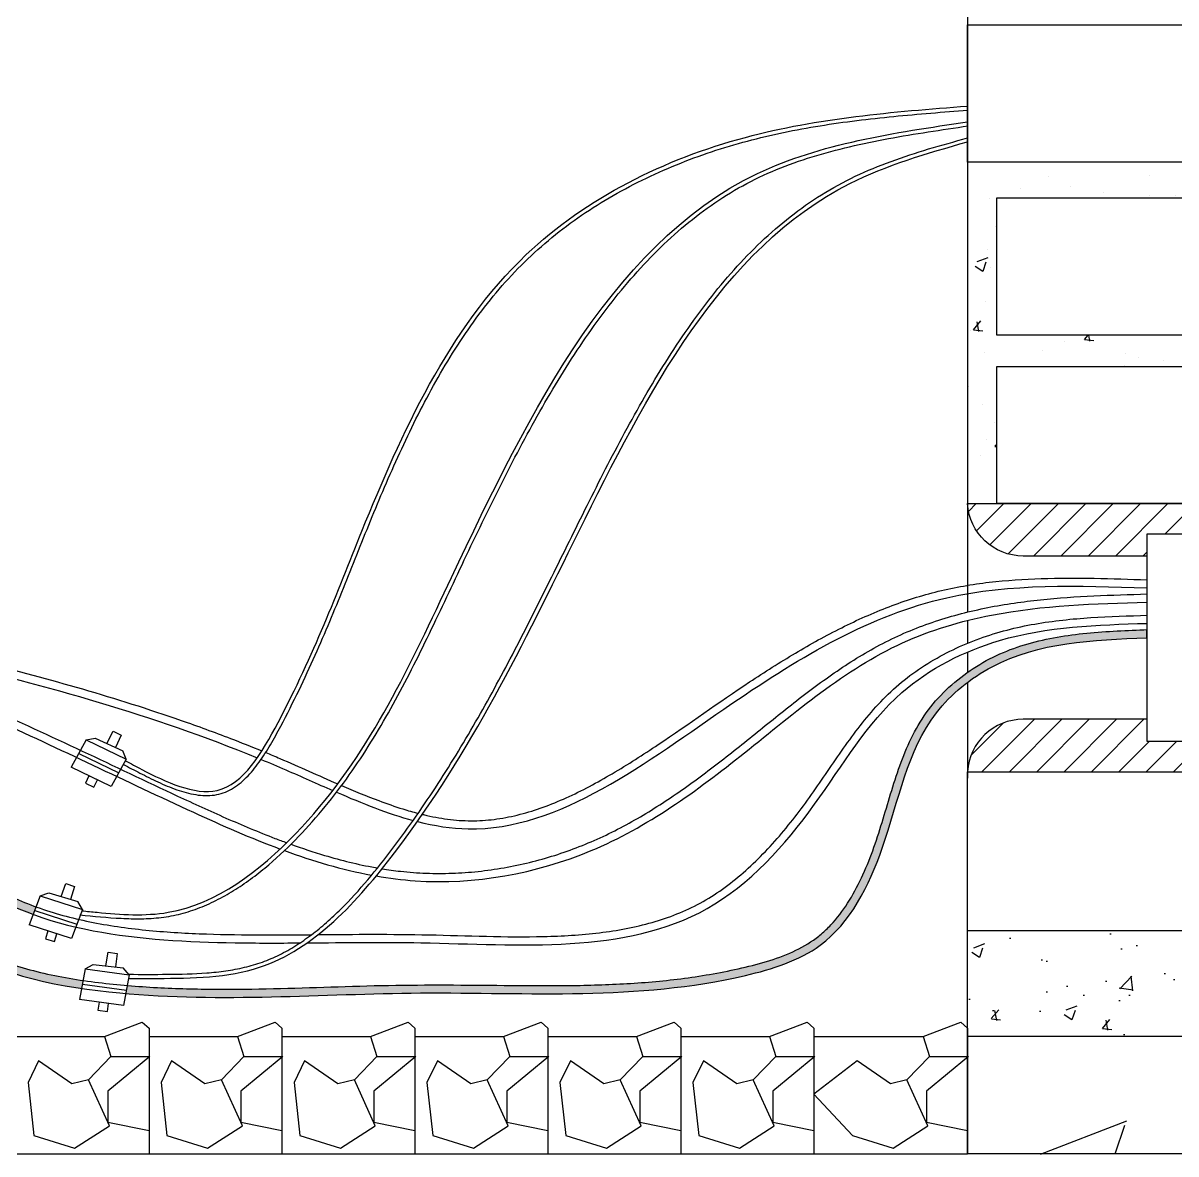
# Model space of a CAD drawing. Header units: inches. Extents: x 131 to 82119, y 71 to 16923.
# Drawn here: x 3034.826 to 3035.394, y 1200.139 to 1200.696 of the extents above; entities that cross this region are included whole.
import ezdxf

# ---------------------------------------------------------------- set-up
doc = ezdxf.new("R2010")
doc.units = ezdxf.units.IN
doc.header["$MEASUREMENT"] = 0
doc.layers.add('RED MEDIA TENSIÓN EXISTENTE', color=5, linetype='Continuous')

msp = doc.modelspace()

# ---------------------------------------------------------------- hatches: boundary and pattern name
h = msp.add_hatch()
h.set_pattern_fill('ANSI31', color=256, scale=0.003)
h.set_pattern_definition([(45, (795.912245, -670.697758), (-0.00673519209, 0.00673519209), [])])
h.paths.add_polyline_path([(3034.69216, 1200.32706, 0.397277), (3034.66483, 1200.35284), (3034.60391, 1200.35284), (3034.60391, 1200.34206), (3034.54294, 1200.34206), (3034.54294, 1200.32706)])
h.paths.add_polyline_path([(3035.43921, 1200.44399), (3035.43921, 1200.45899), (3035.29111, 1200.45899, 0.397277), (3035.31844, 1200.4332), (3035.37937, 1200.4332), (3035.37937, 1200.44399)])
h.paths.add_polyline_path([(3035.44033, 1200.32706), (3035.44033, 1200.34206), (3035.37937, 1200.34206), (3035.37937, 1200.35284), (3035.31844, 1200.35284, 0.397277), (3035.29111, 1200.32706)])
h = msp.add_hatch()
h.set_pattern_fill('AR-CONC', color=256, scale=0.0003)
h.set_pattern_definition([(50, (795.912245, -670.69776), (0.0546554007, -0.00478172566), [0.005715, -0.062865]), (355, (795.912245, -670.69776), (-0.0105730264, 0.0573170536), [0.004572, -0.0502921753]), (100.4514447, (795.9168, -670.698157), (0.0440823741, 0.0525353256), [0.0048570026, -0.0534270734]), (46.1842, (795.912245, -670.68252), (0.0813237123, -0.0126126984), [0.0085725, -0.0942975]), (96.6355576, (795.91902, -670.68357), (0.0712212402, 0.0742278374), [0.007285507, -0.0801406824]), (351.1841512, (795.912245, -670.68252), (0.0712212402, 0.0742278374), [0.0068579901, -0.0754379196]), (21, (795.919865, -670.68633), (0.0454843174, -0.03067955946), [0.005715, -0.062865]), (326, (795.919865, -670.68633), (0.0185406085, 0.0552563898), [0.004572, -0.050292]), (71.451445, (795.923656, -670.688885), (0.0640249258, 0.0245768307), [0.0048570026, -0.0534269813]), (37.5, (795.912245, -670.697758), (0.00092658098, 0.02536651166), [0, -0.0496824, 0, -0.051054, 0, -0.0504825]), (7.5, (795.912245, -670.697758), (0.02004589875, 0.03005417245), [0, -0.0291084, 0, -0.0485394, 0, -0.0192405]), (327.5, (795.895253, -670.697758), (0.04067717855, -0.0017186232), [0, -0.01905, 0, -0.059436, 0, -0.078867]), (317.5, (795.887633, -670.69776), (0.0444387544, 0.0076279473), [0, -0.024765, 0, -0.0394716, 0, -0.056007])])
h.paths.add_polyline_path([(3035.44033, 1200.19674), (3035.44033, 1200.24877), (3035.29111, 1200.24877), (3035.29111, 1200.19674)])
h.paths.add_polyline_path([(3034.69216, 1200.19674), (3034.69216, 1200.24877), (3034.54294, 1200.24877), (3034.54294, 1200.19674)])
h = msp.add_hatch()
h.set_pattern_fill('AR-CONC', color=256, scale=0.003)
h.set_pattern_definition([(50, (796.6604, -670.69776), (0.54655401, -0.04781726), [0.05715, -0.62865]), (355, (796.6604, -670.69776), (-0.10573026, 0.57317054), [0.04572, -0.50292175]), (100.451445, (796.70596, -670.70174), (0.44082374, 0.52535326), [0.04857003, -0.53427073]), (46.1842, (796.6604, -670.54536), (0.81323712, -0.12612698), [0.085725, -0.942975]), (96.635558, (796.7282, -670.5559), (0.7122124, 0.74227837), [0.07285507, -0.80140682]), (351.18415, (796.6604, -670.5454), (0.7122124, 0.74227837), [0.0685799, -0.7543792]), (21, (796.7366, -670.58346), (0.454843174, -0.306795595), [0.05715, -0.62865]), (326, (796.7366, -670.58346), (0.18540609, 0.5525639), [0.04572, -0.50292]), (71.451445, (796.7745, -670.609), (0.64024926, 0.24576831), [0.04857003, -0.53426981]), (37.5, (796.66042, -670.69776), (0.00926581, 0.253665117), [0, -0.496824, 0, -0.51054, 0, -0.504825]), (7.5, (796.66042, -670.69776), (0.200458988, 0.300541724), [0, -0.291084, 0, -0.485394, 0, -0.192405]), (327.5, (796.49049, -670.69776), (0.406771786, -0.017186232), [0, -0.1905, 0, -0.59436, 0, -0.78867]), (317.5, (796.4143, -670.69776), (0.444387544, 0.076279473), [0, -0.24765, 0, -0.394716, 0, -0.56007])])
h.paths.add_polyline_path([(3035.44033, 1200.19674), (3035.29111, 1200.19674), (3035.29111, 1200.13893), (3035.44033, 1200.13893)])
at = {"layer": 'RED MEDIA TENSIÓN EXISTENTE'}
h = msp.add_hatch(color=256, dxfattribs=at)
edge = h.paths.add_edge_path()
edge.add_line((3035.37937, 1200.39302), (3035.37937, 1200.39701))
edge.add_spline(control_points=[(3035.37937, 1200.39701), (3035.36947, 1200.3966), (3035.35466, 1200.39602), (3035.33512, 1200.3935), (3035.32076, 1200.39032), (3035.30679, 1200.38535), (3035.29362, 1200.37819), (3035.28169, 1200.36894), (3035.27156, 1200.35788), (3035.2639, 1200.34523), (3035.25633, 1200.32726), (3035.2511, 1200.30848), (3035.24524, 1200.28988), (3035.23993, 1200.27639), (3035.23343, 1200.26382), (3035.22669, 1200.25449), (3035.22044, 1200.24816), (3035.21357, 1200.24266), (3035.20356, 1200.23735), (3035.19038, 1200.23291), (3035.17192, 1200.22846), (3035.14842, 1200.22459), (3035.12002, 1200.22232), (3035.0916, 1200.22164), (3035.05367, 1200.22199), (3035.0063, 1200.22244), (3034.959, 1200.22031), (3034.92107, 1200.21983), (3034.8971, 1200.22045), (3034.88262, 1200.22142), (3034.87769, 1200.22184)], knot_values=[0.331192, 0.331192, 0.331192, 0.331192, 0.360905, 0.375612, 0.390255, 0.404953, 0.419921, 0.435045, 0.450027, 0.46466, 0.479172, 0.508404, 0.523067, 0.537649, 0.551844, 0.565416, 0.571986, 0.578471, 0.591747, 0.60572, 0.620098, 0.648677, 0.677083, 0.70549, 0.733946, 0.790878, 0.847552, 0.875975, 0.904636, 0.919484, 0.919484, 0.919484, 0.919484], degree=3, periodic=0)
edge.add_line((3034.87769, 1200.22184), (3034.87697, 1200.2179))
edge.add_spline(control_points=[(3034.87697, 1200.2179), (3034.92653, 1200.21365), (3035.02634, 1200.22239), (3035.14184, 1200.21326), (3035.22703, 1200.23988), (3035.25423, 1200.29378), (3035.26333, 1200.34941), (3035.31386, 1200.39032), (3035.35273, 1200.39192), (3035.37937, 1200.39302)], knot_values=[0.327781, 0.327781, 0.327781, 0.327781, 0.472899, 0.632906, 0.672611, 0.729317, 0.801018, 0.836618, 0.914131, 0.914131, 0.914131, 0.914131], degree=3, periodic=0)
h = msp.add_hatch(color=256, dxfattribs=at)
edge = h.paths.add_edge_path()
edge.add_spline(control_points=[(3034.83284, 1200.26055), (3034.82939, 1200.26181), (3034.82199, 1200.26481), (3034.81109, 1200.27043), (3034.80033, 1200.2776), (3034.78698, 1200.28904), (3034.77181, 1200.30572), (3034.75699, 1200.3231), (3034.74404, 1200.33638), (3034.7301, 1200.34859), (3034.71492, 1200.35932), (3034.6992, 1200.36937), (3034.68648, 1200.37593), (3034.6725, 1200.37932), (3034.6584, 1200.38023), (3034.64445, 1200.38081), (3034.62617, 1200.38029), (3034.61273, 1200.3778), (3034.60391, 1200.37612)], knot_values=[0.000761, 0.000761, 0.000761, 0.000761, 0.011767, 0.024688, 0.0375, 0.050461, 0.077316, 0.105034, 0.118991, 0.132898, 0.160601, 0.174622, 0.188902, 0.203301, 0.217372, 0.231255, 0.245192, 0.27212, 0.27212, 0.27212, 0.27212], degree=3, periodic=0)
edge.add_line((3034.60391, 1200.37612), (3034.60391, 1200.37205))
edge.add_spline(control_points=[(3034.60391, 1200.37205), (3034.61259, 1200.3737), (3034.63091, 1200.37719), (3034.65649, 1200.37651), (3034.68302, 1200.37434), (3034.71039, 1200.35799), (3034.75253, 1200.32761), (3034.78448, 1200.27899), (3034.81983, 1200.26104), (3034.83143, 1200.2568)], knot_values=[0, 0, 0, 0, 0.0264, 0.05576, 0.076695, 0.105159, 0.149262, 0.233157, 0.27039, 0.27039, 0.27039, 0.27039], degree=3, periodic=0)
edge.add_line((3034.83143, 1200.2568), (3034.83284, 1200.26055))
edge = h.paths.add_edge_path()
edge.add_spline(control_points=[(3034.85594, 1200.2243), (3034.85365, 1200.22464), (3034.84663, 1200.22575), (3034.83504, 1200.22809), (3034.82147, 1200.2319), (3034.80864, 1200.23683), (3034.79673, 1200.24308), (3034.78591, 1200.25089), (3034.77606, 1200.26003), (3034.76367, 1200.2738), (3034.74944, 1200.293), (3034.73542, 1200.31281), (3034.72314, 1200.32832), (3034.71317, 1200.33948), (3034.70228, 1200.34978), (3034.69032, 1200.35872), (3034.67716, 1200.36555), (3034.66301, 1200.36962), (3034.64843, 1200.37152), (3034.62866, 1200.37195), (3034.61381, 1200.37078), (3034.60391, 1200.37)], knot_values=[0.000315, 0.000315, 0.000315, 0.000315, 0.007248, 0.021653, 0.03575, 0.04947, 0.062819, 0.075998, 0.089364, 0.103063, 0.13152, 0.160974, 0.175875, 0.190835, 0.205851, 0.220769, 0.2355, 0.250054, 0.264675, 0.279508, 0.309303, 0.309303, 0.309303, 0.309303], degree=3, periodic=0)
edge.add_line((3034.60391, 1200.37), (3034.60391, 1200.36598))
edge.add_spline(control_points=[(3034.60391, 1200.36598), (3034.63012, 1200.36805), (3034.66945, 1200.37114), (3034.73437, 1200.31945), (3034.76811, 1200.24102), (3034.83283, 1200.22365), (3034.85522, 1200.22037)], knot_values=[0, 0, 0, 0, 0.074816, 0.112275, 0.241065, 0.306613, 0.306613, 0.306613, 0.306613], degree=3, periodic=0)
edge.add_line((3034.85522, 1200.22037), (3034.85594, 1200.22431))

# ---------------------------------------------------------------- linework, layer by layer
for p, q in [((3035.29111, 1200.9497), (3035.29111, 1200.45899)), ((3035.29111, 1200.45899), (3035.43921, 1200.45899)), ((3035.29111, 1200.45899), (3035.29111, 1200.40563)), ((3035.29111, 1200.40151), (3035.29111, 1200.39031)), ((3035.29111, 1200.38597), (3035.29111, 1200.37599)), ((3035.29111, 1200.37104), (3035.29111, 1200.32388)), ((3035.44033, 1200.24877), (3035.29111, 1200.24877)), ((3035.44033, 1200.19674), (3035.29111, 1200.19674)), ((3034.69216, 1200.13893), (3035.29111, 1200.13893))]:
    msp.add_line(p, q)
at = {"linetype": 'Continuous'}
for p, q in [((3035.3427, 1200.69458), (3035.3427, 1200.69458)), ((3035.3548, 1200.69458), (3035.3548, 1200.69458)), ((3035.38068, 1200.69458), (3035.38068, 1200.69458)), ((3035.3894, 1200.62704), (3035.3894, 1200.62704)), ((3035.3894, 1200.62704), (3035.3894, 1200.62704)), ((3035.33086, 1200.61982), (3035.33086, 1200.61982)), ((3035.38069, 1200.62036), (3035.38069, 1200.62036)), ((3035.31738, 1200.61393), (3035.31738, 1200.61393)), ((3035.34157, 1200.615), (3035.34157, 1200.615)), ((3035.35806, 1200.61221), (3035.35806, 1200.61221)), ((3035.30199, 1200.60928), (3035.30199, 1200.60928)), ((3035.34218, 1200.60944), (3035.34218, 1200.60944)), ((3035.34218, 1200.60944), (3035.34218, 1200.60944)), ((3035.38054, 1200.61059), (3035.38054, 1200.61059)), ((3035.39356, 1200.61071), (3035.39356, 1200.61071)), ((3035.30544, 1200.6007), (3035.30544, 1200.6007)), ((3035.30468, 1200.59546), (3035.30468, 1200.59546)), ((3035.30544, 1200.59476), (3035.30544, 1200.59476)), ((3035.30106, 1200.58392), (3035.30106, 1200.58392)), ((3035.30544, 1200.58727), (3035.30544, 1200.58727)), ((3035.29587, 1200.57809), (3035.30121, 1200.58013)), ((3035.29877, 1200.57333), (3035.30031, 1200.57794)), ((3035.29489, 1200.57591), (3035.29868, 1200.57335)), ((3035.30254, 1200.57499), (3035.30254, 1200.57499)), ((3035.30544, 1200.57328), (3035.30544, 1200.57328)), ((3035.30544, 1200.57314), (3035.30544, 1200.57314)), ((3035.30544, 1200.57314), (3035.30544, 1200.57314)), ((3035.30544, 1200.56262), (3035.30544, 1200.56262)), ((3035.30014, 1200.55855), (3035.30014, 1200.55855)), ((3035.29399, 1200.54461), (3035.29767, 1200.54899)), ((3035.29664, 1200.54375), (3035.29576, 1200.54853)), ((3035.30544, 1200.54895), (3035.30544, 1200.54895)), ((3035.29251, 1200.54417), (3035.29251, 1200.54417)), ((3035.29399, 1200.5445), (3035.29854, 1200.5441)), ((3035.31059, 1200.54191), (3035.31059, 1200.54191)), ((3035.33879, 1200.5389), (3035.33879, 1200.5389)), ((3035.34864, 1200.53972), (3035.3532, 1200.53932)), ((3035.34865, 1200.53983), (3035.3504, 1200.54191)), ((3035.3513, 1200.53897), (3035.35075, 1200.54191)), ((3035.29921, 1200.53318), (3035.29921, 1200.53318)), ((3035.32806, 1200.53454), (3035.32806, 1200.53454)), ((3035.36874, 1200.53282), (3035.36874, 1200.53282)), ((3035.36853, 1200.52676), (3035.36853, 1200.52676)), ((3035.37507, 1200.53095), (3035.37507, 1200.53095)), ((3035.37991, 1200.52652), (3035.37991, 1200.52652)), ((3035.37991, 1200.52652), (3035.37991, 1200.52652)), ((3035.3876, 1200.52927), (3035.3876, 1200.52927)), ((3035.29154, 1200.51662), (3035.29154, 1200.51662)), ((3035.30544, 1200.51845), (3035.30544, 1200.51845)), ((3035.30544, 1200.51845), (3035.30544, 1200.51845)), ((3035.30544, 1200.51331), (3035.30544, 1200.51331)), ((3035.29828, 1200.50782), (3035.29828, 1200.50782)), ((3035.30446, 1200.49897), (3035.30446, 1200.49897)), ((3035.30544, 1200.49806), (3035.30544, 1200.49806)), ((3035.30036, 1200.49037), (3035.30036, 1200.49037)), ((3035.30456, 1200.48719), (3035.30544, 1200.48711)), ((3035.30457, 1200.4873), (3035.30544, 1200.48833)), ((3035.30544, 1200.49104), (3035.30544, 1200.49104)), ((3035.30544, 1200.48865), (3035.30544, 1200.48865)), ((3035.29736, 1200.48245), (3035.29736, 1200.48245)), ((3035.30544, 1200.47636), (3035.30544, 1200.47636)), ((3035.30544, 1200.464), (3035.30544, 1200.464)), ((3035.30544, 1200.46362), (3035.30544, 1200.46362)), ((3035.29473, 1200.45899), (3035.29473, 1200.45899))]:
    msp.add_line(p, q, dxfattribs=at)
for points in [[(3035.43921, 1200.62704), (3035.29111, 1200.62704), (3035.29111, 1200.69458), (3035.43921, 1200.69458), (3035.43921, 1200.69348)], [(3035.60977, 1200.44399), (3035.37937, 1200.44399), (3035.37937, 1200.34206), (3035.62303, 1200.34206)], [(3034.86653, 1200.19674), (3034.88511, 1200.20374), (3034.88841, 1200.20086), (3034.88841, 1200.18654), (3034.88841, 1200.15032), (3034.86817, 1200.1544)], [(3034.93195, 1200.19674), (3034.95052, 1200.20374), (3034.95383, 1200.20086), (3034.95383, 1200.18654), (3034.95383, 1200.15032), (3034.93359, 1200.1544)], [(3034.99737, 1200.19674), (3035.01594, 1200.20374), (3035.01924, 1200.20086), (3035.01924, 1200.18654), (3035.01924, 1200.15032), (3034.999, 1200.1544)], [(3035.06278, 1200.19674), (3035.08136, 1200.20374), (3035.08466, 1200.20086), (3035.08466, 1200.18654), (3035.08466, 1200.15032), (3035.06442, 1200.1544)], [(3035.1282, 1200.19674), (3035.14677, 1200.20374), (3035.15007, 1200.20086), (3035.15007, 1200.18654), (3035.15007, 1200.15032), (3035.12983, 1200.1544)], [(3035.19361, 1200.19674), (3035.21219, 1200.20374), (3035.21549, 1200.20086), (3035.21549, 1200.18654), (3035.21549, 1200.15032), (3035.19525, 1200.1544)], [(3035.26924, 1200.19674), (3035.28781, 1200.20374), (3035.29111, 1200.20086), (3035.29111, 1200.18654), (3035.29111, 1200.15032), (3035.27087, 1200.1544)], [(3034.82299, 1200.19674), (3034.86653, 1200.19674), (3034.86968, 1200.18687), (3034.85858, 1200.1754), (3034.85046, 1200.17346), (3034.83407, 1200.18481), (3034.82891, 1200.17411), (3034.83174, 1200.14802), (3034.85175, 1200.14182), (3034.86891, 1200.15278), (3034.85858, 1200.1754)], [(3034.88841, 1200.19674), (3034.93195, 1200.19674), (3034.9351, 1200.18687), (3034.924, 1200.1754), (3034.91587, 1200.17346), (3034.89948, 1200.18481), (3034.89432, 1200.17411), (3034.89715, 1200.14802), (3034.91717, 1200.14182), (3034.93433, 1200.15278), (3034.924, 1200.1754)], [(3034.95383, 1200.19674), (3034.99737, 1200.19674), (3035.00051, 1200.18687), (3034.98942, 1200.1754), (3034.98129, 1200.17346), (3034.9649, 1200.18481), (3034.95974, 1200.17411), (3034.96257, 1200.14802), (3034.98258, 1200.14182), (3034.99974, 1200.15278), (3034.98942, 1200.1754)], [(3035.01924, 1200.19674), (3035.06278, 1200.19674), (3035.06593, 1200.18687), (3035.05483, 1200.1754), (3035.0467, 1200.17346), (3035.03032, 1200.18481), (3035.02516, 1200.17411), (3035.02799, 1200.14802), (3035.048, 1200.14182), (3035.06516, 1200.15278), (3035.05483, 1200.1754)], [(3035.08466, 1200.19674), (3035.1282, 1200.19674), (3035.13134, 1200.18687), (3035.12025, 1200.1754), (3035.11212, 1200.17346), (3035.09573, 1200.18481), (3035.09057, 1200.17411), (3035.0934, 1200.14802), (3035.11341, 1200.14182), (3035.13057, 1200.15278), (3035.12025, 1200.1754)], [(3035.15007, 1200.19674), (3035.19361, 1200.19674), (3035.19676, 1200.18687), (3035.18566, 1200.1754), (3035.17753, 1200.17346), (3035.16115, 1200.18481), (3035.15599, 1200.17411), (3035.15882, 1200.14802), (3035.17883, 1200.14182), (3035.19599, 1200.15278), (3035.18566, 1200.1754)], [(3035.21549, 1200.19674), (3035.26924, 1200.19674), (3035.27238, 1200.18687), (3035.26129, 1200.1754), (3035.25316, 1200.17346), (3035.23677, 1200.18481), (3035.21549, 1200.16843), (3035.23444, 1200.14802), (3035.25445, 1200.14182), (3035.27161, 1200.15278), (3035.26129, 1200.1754)], [(3034.86968, 1200.18687), (3034.88881, 1200.18687), (3034.86817, 1200.16987), (3034.86817, 1200.1544)], [(3034.9351, 1200.18687), (3034.95423, 1200.18687), (3034.93359, 1200.16987), (3034.93359, 1200.1544)], [(3035.00051, 1200.18687), (3035.01964, 1200.18687), (3034.999, 1200.16987), (3034.999, 1200.1544)], [(3035.06593, 1200.18687), (3035.08506, 1200.18687), (3035.06442, 1200.16987), (3035.06442, 1200.1544)], [(3035.13134, 1200.18687), (3035.15048, 1200.18687), (3035.12983, 1200.16987), (3035.12983, 1200.1544)], [(3035.19676, 1200.18687), (3035.21589, 1200.18687), (3035.19525, 1200.16987), (3035.19525, 1200.1544)], [(3035.27238, 1200.18687), (3035.29152, 1200.18687), (3035.27087, 1200.16987), (3035.27087, 1200.1544)], [(3034.88841, 1200.15032), (3034.88841, 1200.13893)], [(3034.95383, 1200.15032), (3034.95383, 1200.13893)], [(3035.01924, 1200.15032), (3035.01924, 1200.13893)], [(3035.08466, 1200.15032), (3035.08466, 1200.13893)], [(3035.15007, 1200.15032), (3035.15007, 1200.13893)], [(3035.21549, 1200.15032), (3035.21549, 1200.13893)], [(3035.29111, 1200.15032), (3035.29111, 1200.13893)]]:
    msp.add_lwpolyline(points)
for points in [[(3035.43921, 1200.54191), (3035.30544, 1200.54191), (3035.30544, 1200.60944), (3035.43921, 1200.60944)], [(3035.43921, 1200.45899), (3035.30544, 1200.45899), (3035.30544, 1200.52652), (3035.43921, 1200.52652)], [(3035.29111, 1200.32706), (3035.44033, 1200.32706), (3035.44033, 1200.13893), (3035.29111, 1200.13893)]]:
    msp.add_lwpolyline(points, close=True)
for points in [[(3035.37937, 1200.4332), (3035.31844, 1200.4332, -0.397277), (3035.29111, 1200.45899, 0.943459)], [(3035.37937, 1200.35284), (3035.31844, 1200.35284, 0.397277), (3035.29111, 1200.32706, -0.943459)]]:
    msp.add_lwpolyline(points, format="xyb")
at = {"layer": 'RED MEDIA TENSIÓN EXISTENTE'}
for p, q in [((3035.37937, 1200.39302), (3035.37937, 1200.39657)), ((3034.85748, 1200.34269), (3034.87715, 1200.33315)), ((3034.86195, 1200.34355), (3034.87545, 1200.33737)), ((3034.85383, 1200.33598), (3034.8735, 1200.32644)), ((3034.86986, 1200.31974), (3034.85019, 1200.32928)), ((3034.83488, 1200.26595), (3034.85567, 1200.25919)), ((3034.83918, 1200.26742), (3034.8534, 1200.26314)), ((3034.83218, 1200.25881), (3034.85298, 1200.25205)), ((3034.85028, 1200.24492), (3034.82949, 1200.25167)), ((3034.86095, 1200.2322), (3034.87571, 1200.23054)), ((3034.85698, 1200.22998), (3034.87864, 1200.22706)), ((3034.85561, 1200.22248), (3034.87727, 1200.21955)), ((3034.8759, 1200.21205), (3034.85423, 1200.21497))]:
    msp.add_line(p, q, dxfattribs=at)
for points in [[(3034.86764, 1200.34094), (3034.87081, 1200.34693), (3034.87478, 1200.34501), (3034.872, 1200.33894)], [(3034.85748, 1200.34269), (3034.85019, 1200.32928)], [(3034.85748, 1200.34269), (3034.86195, 1200.34355)], [(3034.87715, 1200.33315), (3034.86986, 1200.31974)], [(3034.87715, 1200.33315), (3034.87545, 1200.33737)], [(3034.84518, 1200.26561), (3034.8475, 1200.27198), (3034.8517, 1200.27062), (3034.84977, 1200.26423)], [(3034.83488, 1200.26595), (3034.82949, 1200.25167)], [(3034.83488, 1200.26595), (3034.83918, 1200.26742)], [(3034.85567, 1200.25919), (3034.85028, 1200.24492)], [(3034.85567, 1200.25919), (3034.8534, 1200.26314)], [(3034.86718, 1200.2315), (3034.86832, 1200.23818), (3034.87269, 1200.23759), (3034.87194, 1200.23096)], [(3034.85698, 1200.22998), (3034.86095, 1200.2322)], [(3034.85698, 1200.22998), (3034.85423, 1200.21497)], [(3034.87864, 1200.22706), (3034.87571, 1200.23054)], [(3034.87864, 1200.22706), (3034.8759, 1200.21205)]]:
    msp.add_lwpolyline(points, dxfattribs=at)
for points in [[(3034.85888, 1200.32506), (3034.85713, 1200.32145), (3034.86134, 1200.31941), (3034.86309, 1200.32302)], [(3034.83868, 1200.24868), (3034.83744, 1200.24486), (3034.84189, 1200.24342), (3034.84313, 1200.24724)], [(3034.86381, 1200.21368), (3034.86327, 1200.2097), (3034.86791, 1200.20907), (3034.86844, 1200.21305)]]:
    msp.add_lwpolyline(points, close=True, dxfattribs=at)
for points, start_tangent, end_tangent in [([(3034.87579, 1200.33065), (3034.88396, 1200.3264), (3034.89276, 1200.32204), (3034.90204, 1200.31821), (3034.91144, 1200.31576), (3034.91607, 1200.31532), (3034.92061, 1200.31558), (3034.92497, 1200.31666), (3034.92903, 1200.31854), (3034.93279, 1200.32108), (3034.93628, 1200.32419), (3034.94258, 1200.3317), (3034.94815, 1200.34035), (3034.95319, 1200.34946), (3034.9622, 1200.36727), (3034.97015, 1200.3844), (3034.97735, 1200.40106), (3034.99062, 1200.43382), (3035.00429, 1200.4671), (3035.01174, 1200.48393), (3035.01974, 1200.50065), (3035.02838, 1200.51708), (3035.03778, 1200.53304), (3035.04804, 1200.54834), (3035.05924, 1200.56281), (3035.07149, 1200.57627), (3035.08488, 1200.58855), (3035.09936, 1200.59962), (3035.11479, 1200.6095), (3035.131, 1200.61821), (3035.14784, 1200.62576), (3035.16515, 1200.63217), (3035.18277, 1200.63746), (3035.20057, 1200.64168), (3035.21852, 1200.64498), (3035.23659, 1200.64755), (3035.25475, 1200.64956), (3035.29127, 1200.65268)], (0.884808, -0.465955), (0.99693, 0.078293)), ([(3034.85445, 1200.25662), (3034.87472, 1200.2549), (3034.8846, 1200.25469), (3034.89443, 1200.25534), (3034.90409, 1200.25715), (3034.91343, 1200.26017), (3034.92244, 1200.26425), (3034.9311, 1200.26922), (3034.93939, 1200.27495), (3034.94731, 1200.28128), (3034.962, 1200.29518), (3034.97514, 1200.30998), (3034.98692, 1200.32544), (3034.99758, 1200.34152), (3035.00736, 1200.35814), (3035.0165, 1200.37525), (3035.02524, 1200.39279), (3035.04242, 1200.42894), (3035.06027, 1200.46581), (3035.07942, 1200.50211), (3035.08966, 1200.51964), (3035.10044, 1200.53653), (3035.11184, 1200.55263), (3035.12391, 1200.56776), (3035.13675, 1200.58177), (3035.1504, 1200.5945), (3035.16495, 1200.60578), (3035.18047, 1200.61546), (3035.19703, 1200.62339), (3035.21462, 1200.62968), (3035.23305, 1200.63465), (3035.25213, 1200.63862), (3035.29141, 1200.64491)], (0.994656, -0.103242), (0.989265, 0.146136)), ([(3034.87833, 1200.22734), (3034.89751, 1200.22736), (3034.91679, 1200.22804), (3034.92624, 1200.22906), (3034.9354, 1200.23078), (3034.94419, 1200.23339), (3034.95258, 1200.23698), (3034.96061, 1200.24149), (3034.96831, 1200.2468), (3034.97568, 1200.2528), (3034.98276, 1200.2594), (3034.99607, 1200.27392), (3035.0084, 1200.28945), (3035.01988, 1200.30525), (3035.03061, 1200.3212), (3035.05026, 1200.35358), (3035.06826, 1200.38674), (3035.0855, 1200.4208), (3035.10286, 1200.4559), (3035.1212, 1200.49162), (3035.13097, 1200.50927), (3035.14126, 1200.52653), (3035.15217, 1200.5432), (3035.16378, 1200.5591), (3035.17621, 1200.57403), (3035.18954, 1200.58779), (3035.20386, 1200.60019), (3035.21928, 1200.61103), (3035.23587, 1200.62011), (3035.25353, 1200.62743), (3035.27189, 1200.63353), (3035.29111, 1200.63901)], (0.999999, -0.001205), (0.961113, 0.276154)), ([(3034.6036, 1200.36997), (3034.63366, 1200.37168), (3034.64849, 1200.37125), (3034.66297, 1200.36925), (3034.67692, 1200.36512), (3034.69004, 1200.35842), (3034.70206, 1200.34958), (3034.71303, 1200.33932), (3034.72304, 1200.32821), (3034.73233, 1200.31656), (3034.74972, 1200.29279), (3034.76707, 1200.27023), (3034.77628, 1200.26009), (3034.78613, 1200.25106), (3034.79684, 1200.24338), (3034.80864, 1200.23712), (3034.82142, 1200.23214), (3034.83498, 1200.22829), (3034.84909, 1200.22539), (3034.86353, 1200.22329), (3034.89251, 1200.22083), (3034.92115, 1200.22001), (3034.94958, 1200.22029), (3035.00623, 1200.22192), (3035.06316, 1200.2219), (3035.09161, 1200.2218), (3035.12001, 1200.22259), (3035.14832, 1200.22498), (3035.1765, 1200.22969), (3035.19046, 1200.23315), (3035.20364, 1200.23779), (3035.21527, 1200.24419), (3035.22034, 1200.24824), (3035.22497, 1200.2529), (3035.23302, 1200.26382), (3035.23965, 1200.27637), (3035.24507, 1200.28991), (3035.24958, 1200.30386), (3035.25843, 1200.33172), (3035.2642, 1200.34504), (3035.27188, 1200.35749), (3035.28194, 1200.36859), (3035.29388, 1200.37787), (3035.30703, 1200.38503), (3035.32085, 1200.39003), (3035.33513, 1200.39328), (3035.34971, 1200.39524), (3035.37964, 1200.39702)], (0.996914, 0.078503), (0.99915, 0.04123))]:
    msp.add_spline(points, degree=3, dxfattribs=dict(at, start_tangent=start_tangent, end_tangent=end_tangent))
for points in [[(3034.87676, 1200.33242), (3034.88481, 1200.32821), (3034.92194, 1200.31786), (3034.95187, 1200.35124), (3034.99316, 1200.44551), (3035.07401, 1200.58153), (3035.1818, 1200.63927), (3035.29111, 1200.65467)], [(3034.85545, 1200.25861), (3034.86286, 1200.25785), (3034.89782, 1200.25785), (3034.96055, 1200.29655), (3035.03365, 1200.41508), (3035.18779, 1200.62147), (3035.29111, 1200.64689)], [(3034.87833, 1200.22534), (3034.89264, 1200.22534), (3034.94277, 1200.23078), (3035.00918, 1200.28717), (3035.09982, 1200.44525), (3035.23321, 1200.61658), (3035.29111, 1200.63709)], [(3034.60391, 1200.36598), (3034.6785, 1200.36011), (3034.70873, 1200.33799), (3034.79331, 1200.24087), (3034.87398, 1200.21816), (3035.02201, 1200.21816), (3035.18179, 1200.22678), (3035.2186, 1200.24166), (3035.24914, 1200.28943), (3035.27577, 1200.35601), (3035.30318, 1200.37872), (3035.37937, 1200.39302)]]:
    msp.add_spline(points, degree=3, dxfattribs=at)
for points, knots in [([(3035.02042, 1200.30255), (3035.02879, 1200.30042), (3035.08235, 1200.29183), (3035.16833, 1200.35957), (3035.27191, 1200.42112), (3035.34573, 1200.41865), (3035.37937, 1200.41752)], [0.4295092, 0.4295092, 0.4295092, 0.4295092, 0.4559584, 0.5996798, 0.7175042, 0.8161245, 0.8161245, 0.8161245, 0.8161245]), ([(3035.02287, 1200.30606), (3035.02363, 1200.30588), (3035.02822, 1200.30481), (3035.03664, 1200.30331), (3035.04821, 1200.30265), (3035.05969, 1200.30359), (3035.07111, 1200.30592), (3035.08248, 1200.30948), (3035.09782, 1200.31577), (3035.11683, 1200.32599), (3035.14675, 1200.34533), (3035.17592, 1200.36639), (3035.20608, 1200.38554), (3035.22888, 1200.39819), (3035.2523, 1200.40866), (3035.27659, 1200.41642), (3035.30178, 1200.42075), (3035.32747, 1200.42242), (3035.35343, 1200.42239), (3035.3708, 1200.42181), (3035.3795, 1200.42152)], [0.4348999, 0.4348999, 0.4348999, 0.4348999, 0.4372319, 0.4490382, 0.4605057, 0.4719115, 0.4834917, 0.4953726, 0.5076168, 0.5331961, 0.5599526, 0.6144708, 0.6410783, 0.6670888, 0.6926196, 0.7179352, 0.7433699, 0.7690818, 0.7950843, 0.8212128, 0.8212128, 0.8212128, 0.8212128]), ([(3035.00306, 1200.2793), (3035.00607, 1200.27881), (3035.01329, 1200.27782), (3035.02479, 1200.27695), (3035.03755, 1200.27695), (3035.05034, 1200.27785), (3035.06308, 1200.27965), (3035.07568, 1200.28229), (3035.08806, 1200.28576), (3035.10014, 1200.29003), (3035.11186, 1200.29509), (3035.12704, 1200.30281), (3035.14526, 1200.31406), (3035.16616, 1200.3293), (3035.18653, 1200.34561), (3035.20689, 1200.36217), (3035.22801, 1200.37786), (3035.24683, 1200.38926), (3035.26282, 1200.39663), (3035.27527, 1200.40124), (3035.28802, 1200.40499), (3035.30522, 1200.40892), (3035.32697, 1200.41202), (3035.35322, 1200.41378), (3035.37073, 1200.41428), (3035.37952, 1200.41453)], [0.4210381, 0.4210381, 0.4210381, 0.4210381, 0.4301887, 0.4428703, 0.4556224, 0.4684394, 0.4812988, 0.4941734, 0.5070327, 0.5198447, 0.5325885, 0.5453137, 0.570879, 0.5967349, 0.6228645, 0.6491656, 0.6754653, 0.7017498, 0.714977, 0.7282507, 0.7415413, 0.7548106, 0.7811489, 0.8073408, 0.8337064, 0.8337064, 0.8337064, 0.8337064]), ([(3035.00018, 1200.27573), (3035.00651, 1200.27463), (3035.04191, 1200.2702), (3035.10969, 1200.28239), (3035.18348, 1200.33632), (3035.24221, 1200.38766), (3035.31274, 1200.40858), (3035.35371, 1200.40978), (3035.37937, 1200.41054)], [0.4166607, 0.4166607, 0.4166607, 0.4166607, 0.4360121, 0.5238906, 0.613328, 0.708105, 0.7538916, 0.8306778, 0.8306778, 0.8306778, 0.8306778]), ([(3034.60348, 1200.40215), (3034.61198, 1200.40307), (3034.62901, 1200.40494), (3034.65474, 1200.40624), (3034.68053, 1200.40518), (3034.7062, 1200.40237), (3034.73168, 1200.39816), (3034.76525, 1200.3912), (3034.8066, 1200.38117), (3034.85584, 1200.36812), (3034.89639, 1200.35532), (3034.92564, 1200.3446), (3034.93881, 1200.33939), (3034.94394, 1200.33729)], [0, 0, 0, 0, 0.0256425, 0.0514113, 0.0771866, 0.1029916, 0.1288303, 0.1546453, 0.2058132, 0.256479, 0.30743, 0.333294, 0.3499286, 0.3499286, 0.3499286, 0.3499286]), ([(3034.60391, 1200.39817), (3034.61789, 1200.39969), (3034.6786, 1200.40628), (3034.79444, 1200.38138), (3034.88966, 1200.35515), (3034.94167, 1200.33388)], [0, 0, 0, 0, 0.0421095, 0.182823, 0.3469617, 0.3469617, 0.3469617, 0.3469617]), ([(3034.97168, 1200.24687), (3034.98063, 1200.24695), (3034.99877, 1200.24712), (3035.02634, 1200.24691), (3035.05434, 1200.24593), (3035.08233, 1200.24562), (3035.10536, 1200.24695), (3035.12314, 1200.24968), (3035.1359, 1200.25267), (3035.14812, 1200.2568), (3035.15975, 1200.26221), (3035.17068, 1200.2691), (3035.18095, 1200.27728), (3035.19063, 1200.28654), (3035.20285, 1200.30007), (3035.21661, 1200.31851), (3035.22925, 1200.33776), (3035.24031, 1200.35252), (3035.24944, 1200.36299), (3035.25979, 1200.37244), (3035.27138, 1200.38054), (3035.28385, 1200.38734), (3035.29695, 1200.39282), (3035.31044, 1200.39699), (3035.32865, 1200.40087), (3035.35178, 1200.40324), (3035.37033, 1200.40378), (3035.37964, 1200.40406)], [0.412351, 0.412351, 0.412351, 0.412351, 0.4391897, 0.4667871, 0.4950402, 0.5232517, 0.55075, 0.5641011, 0.5771727, 0.5900146, 0.602739, 0.6155631, 0.6286696, 0.6420699, 0.6557128, 0.6833155, 0.7109821, 0.7247942, 0.7386256, 0.7525971, 0.7667125, 0.7809165, 0.7951339, 0.8092554, 0.8232157, 0.8509098, 0.8788696, 0.8788696, 0.8788696, 0.8788696]), ([(3034.96624, 1200.24282), (3034.98477, 1200.24296), (3035.04955, 1200.24389), (3035.15033, 1200.23463), (3035.21753, 1200.30872), (3035.25057, 1200.36682), (3035.31209, 1200.39801), (3035.35488, 1200.39932), (3035.37937, 1200.40006)], [0.4036207, 0.4036207, 0.4036207, 0.4036207, 0.4596909, 0.6014475, 0.6751799, 0.7448878, 0.7994243, 0.8723803, 0.8723803, 0.8723803, 0.8723803]), ([(3034.60362, 1200.39074), (3034.6211, 1200.39199), (3034.6473, 1200.39387), (3034.6823, 1200.39355), (3034.70842, 1200.39114), (3034.73415, 1200.38586), (3034.75937, 1200.37835), (3034.78407, 1200.3692), (3034.83215, 1200.34888), (3034.8789, 1200.32582), (3034.9262, 1200.30415), (3034.94414, 1200.29659), (3034.95421, 1200.2928), (3034.95614, 1200.2921)], [0, 0, 0, 0, 0.0525571, 0.0787461, 0.1049016, 0.131112, 0.1574114, 0.1837794, 0.2100886, 0.3139725, 0.3400845, 0.3661726, 0.3723462, 0.3723462, 0.3723462, 0.3723462]), ([(3034.60391, 1200.38675), (3034.63874, 1200.38924), (3034.71024, 1200.39436), (3034.81255, 1200.3544), (3034.89037, 1200.31563), (3034.93848, 1200.2944), (3034.95294, 1200.28901)], [0, 0, 0, 0, 0.1035594, 0.2125989, 0.3218561, 0.3676714, 0.3676714, 0.3676714, 0.3676714]), ([(3034.60316, 1200.37598), (3034.61223, 1200.37771), (3034.62592, 1200.38029), (3034.64445, 1200.38081), (3034.6584, 1200.38023), (3034.6725, 1200.37932), (3034.68648, 1200.37593), (3034.6992, 1200.36937), (3034.71492, 1200.35932), (3034.7301, 1200.34859), (3034.74404, 1200.33638), (3034.75699, 1200.3231), (3034.77181, 1200.30572), (3034.78698, 1200.28904), (3034.80033, 1200.2776), (3034.81109, 1200.27043), (3034.82262, 1200.26449), (3034.83486, 1200.25963), (3034.84768, 1200.25575), (3034.86553, 1200.2517), (3034.88858, 1200.24859), (3034.91647, 1200.24702), (3034.94312, 1200.24667), (3034.96037, 1200.24678), (3034.96837, 1200.24685)], [0, 0, 0, 0, 0.0276891, 0.0416264, 0.055509, 0.0695798, 0.0839791, 0.0982593, 0.1122802, 0.1399832, 0.1538905, 0.1678475, 0.195565, 0.22242, 0.2353816, 0.2481933, 0.2611138, 0.2742422, 0.287623, 0.3012568, 0.329115, 0.357288, 0.3850188, 0.4090418, 0.4090418, 0.4090418, 0.4090418]), ([(3034.60391, 1200.37205), (3034.61259, 1200.3737), (3034.63091, 1200.37719), (3034.65649, 1200.37651), (3034.68302, 1200.37434), (3034.71039, 1200.35799), (3034.75253, 1200.32761), (3034.80341, 1200.25019), (3034.89654, 1200.24262), (3034.95214, 1200.24272), (3034.96265, 1200.24279)], [0, 0, 0, 0, 0.0264003, 0.0557602, 0.0766952, 0.1051592, 0.1492616, 0.2331569, 0.368262, 0.3999984, 0.3999984, 0.3999984, 0.3999984]), ([(3034.94357, 1200.3331), (3034.94759, 1200.33144), (3034.9593, 1200.3265), (3034.97107, 1200.32116), (3034.97879, 1200.31779)], [0.34895458, 0.34895458, 0.34895458, 0.34895458, 0.36164118, 0.3858622, 0.3858622, 0.3858622, 0.3858622]), ([(3034.94582, 1200.33651), (3034.94817, 1200.33554), (3034.96004, 1200.33054), (3034.97176, 1200.32517), (3034.98125, 1200.32105)], [0.3519606, 0.3519606, 0.3519606, 0.3519606, 0.35957994, 0.39060632, 0.39060632, 0.39060632, 0.39060632]), ([(3034.98314, 1200.32023), (3034.98917, 1200.31763), (3034.99914, 1200.31351), (3035.01177, 1200.3091), (3035.0183, 1200.30723), (3035.0208, 1200.30658)], [0.39266094, 0.39266094, 0.39266094, 0.39266094, 0.41238565, 0.42501078, 0.43276323, 0.43276323, 0.43276323, 0.43276323]), ([(3034.95822, 1200.29134), (3034.96369, 1200.28937), (3034.97729, 1200.28485), (3034.99162, 1200.28131), (3035.0004, 1200.27975), (3035.00081, 1200.27968)], [0.37456048, 0.37456048, 0.37456048, 0.37456048, 0.3920082, 0.41751375, 0.41875048, 0.41875048, 0.41875048, 0.41875048])]:
    msp.add_open_spline(points, degree=3, knots=knots, dxfattribs=at)
for points in [[(3034.98068, 1200.31697), (3034.99327, 1200.31151), (3035.00585, 1200.30645), (3035.01836, 1200.30309)], [(3034.95503, 1200.28824), (3034.96909, 1200.2831), (3034.98338, 1200.27883), (3034.99792, 1200.27614)]]:
    msp.add_open_spline(points, degree=3, dxfattribs=at)

doc.saveas('drawing.dxf')
